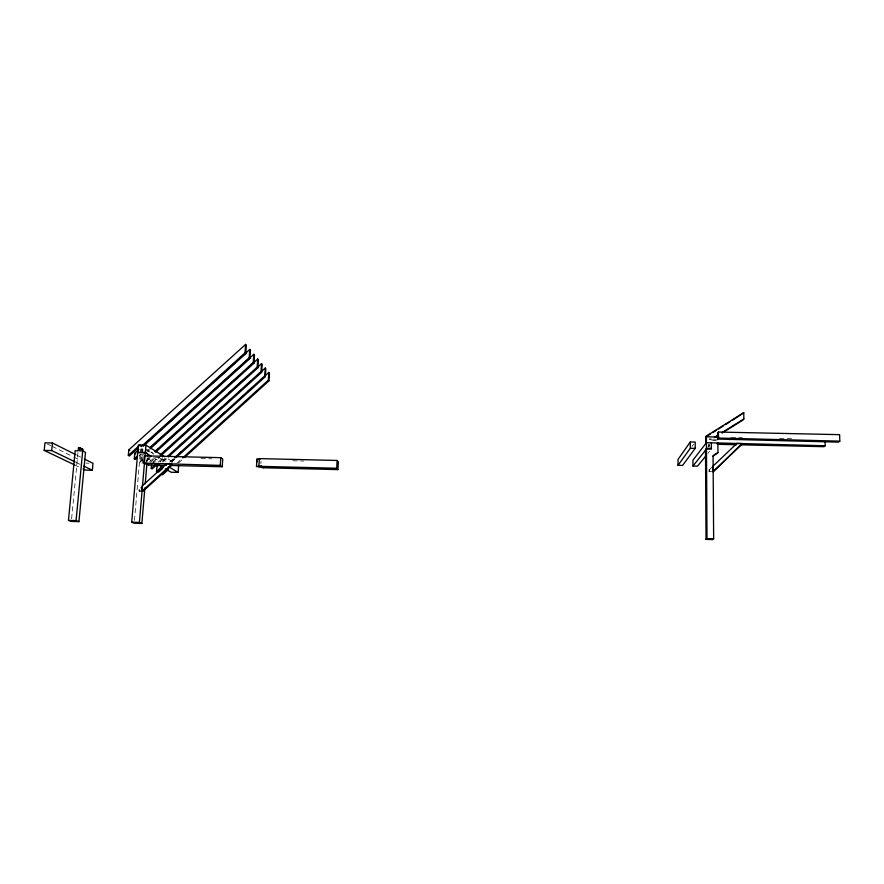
<?xml version="1.0" encoding="UTF-8"?>
<svg xmlns="http://www.w3.org/2000/svg" width="884" height="884" viewBox="0 0 884 884"><rect width="100%" height="100%" fill="white"/><g stroke="black" fill="none" stroke-linecap="round" stroke-linejoin="round"><path stroke-width="0.66" stroke-dasharray="4.42 3.31" d="M260.835 463.669L261.001 461.227M171.883 464.012L172.126 460.94L170.358 460.896L172.126 460.94M146.302 462.089L146.501 459.68M147.064 462.045L147.407 457.956M134.467 520.488L140.191 453.68M140.578 456.708L141.517 457.26L141.064 462.675L140.114 462.133L140.578 456.708L145.672 452.089M142.998 491.261L138.998 490.985L139.153 489.195L141.65 486.94M139.374 491.173L139.153 489.195M142.501 459.039L142.092 463.879L142.225 456.343L142.711 456.619M71.626 518.698L78.002 452.199M692.028 446.442L693.609 444.254M712.04 439.149L709.189 439.083L712.04 439.149L714.482 437.624M708.084 446.928L709.719 444.873M707.918 453.404L709.653 451.282M709.112 471.791L709.288 469.736L709.112 471.791L713.012 471.879M709.101 469.934L712.548 466.619M158.137 462.155L162.081 458.575L164.269 460.575L166.291 458.741M159.993 461.779L162.954 459.105M162.081 458.575L163.396 460.045L165.43 458.199M162.07 461.603L165.131 458.818M162.921 462.111L166.999 458.42M169.551 462.255L173.595 458.586M170.247 461.846L174.314 458.155M171.419 461.835L175.507 458.133M172.082 461.437L175.131 458.674M176.59 463.437L181.684 458.807M178.413 463.017L183.496 458.398M139.064 455.978L140.954 454.266M146.7 451.171L148.733 449.326M147.628 451.735L149.661 449.89M140.114 462.133L142.147 460.288M147.219 459.05L151.308 455.337M150.181 457.735L147.12 460.509L146.192 459.978M149.761 461.691L154.766 457.15M150.667 462.221L155.672 457.691M152.678 462.221L157.761 457.614M152.545 463.669L159.65 457.227M731.223 437.337L742.262 437.58M779.511 438.387L793.302 438.685M717.488 439.889L710.703 440.066L717.222 440.21M154.855 457.459L162.999 457.658M201.022 458.575L211.895 458.829M292.814 460.774L303.853 461.039M709.299 471.581L712.581 471.658M86.113 463.15L88.864 463.216M138.998 490.985L142.059 491.073M74.543 464.885L79.394 467.205M76.333 462.509L80.024 464.299M47.393 444.011L51.018 445.801M52.233 446.398L72.808 456.564M74.013 457.161L80.068 460.155M77.03 455.304L80.709 457.15M140.015 453.967L142.313 455.326M146.921 458.034L153.838 462.089M153.507 457.702L160.523 461.912M147.053 450.1L148.004 450.674L146.633 449.138M163.396 460.045L164.269 460.575M146.401 449.868L153.297 454.067M159.043 457.558L165.938 461.757M168.137 458.906L175.131 463.249M709.222 444.519L709.233 446.729M708.725 444.033L708.747 446.796M153.584 454.078L151.319 452L153.584 454.078"/><path stroke-width="1.33" d="M258.89 465.945L261.222 466.001L263.266 467.769L337.931 469.603L336.716 468.233L337.136 460.465L259.388 458.597L258.89 465.945L259.576 466.487L256.493 466.421L256.979 459.094L260.062 459.172L259.388 458.597M337.931 469.603L338.34 461.868L337.136 460.465M174.612 457.669L264.725 375.921L265.244 368.076L258.095 374.551M176.524 457.205L265.333 376.639L265.852 368.805L265.244 368.076M182.701 457.89L268.338 380.153L268.846 372.407L264.78 376.098M184.524 457.481L268.935 380.849L269.443 373.114L268.846 372.407M160.159 454.973L257.189 367.092L257.741 359.026L247.509 368.285M161.043 455.525L257.841 367.843L258.382 359.799L257.741 359.026M167.463 456.365L261.012 371.567L261.542 363.611L255.443 369.147M168.325 456.895L261.642 372.308L262.172 364.363L261.542 363.611M257.156 461.813L256.979 459.094M143.274 446.243L245.73 353.655L246.316 345.268L245.608 344.417L128.81 449.868L128.324 455.459L129.329 456.034L137.981 448.221M150.114 447.326L249.2 357.733L249.774 349.434L239.597 358.628M150.037 448.829L249.885 358.528L250.459 350.252L249.774 349.434M154.7 451.669L253.255 362.484L253.818 354.296L233.409 372.75M155.628 452.221L253.918 363.258L254.482 355.092L253.818 354.296M128.324 455.459L139.882 445.017L141.274 446.575L245.023 352.838L245.608 344.417M220.812 457.669L222.757 459.094L222.204 466.752L220.26 465.382L220.812 457.669L144.291 455.846L143.672 463.128L145.959 463.183L148.711 464.951L166.402 465.382M165.352 468.863L171.12 472.244L178.082 472.421L178.634 465.415M171.496 464.376L171.54 463.802L166.711 463.691L142.103 486.001L141.694 490.885L142.998 491.261L172.17 464.796L171.496 464.376L142.269 490.907M163.231 466.642L157.396 471.923L156.523 471.437L156.954 466.233L158.998 464.376M141.871 523.427L139.396 522.422L145.959 445.16L138.368 444.983L131.705 522.201L134.235 523.217L141.871 523.427L144.865 487.968M145.219 483.868L146.943 463.404M147.517 456.586L147.75 453.857L145.341 452.42L142.302 452.343L142.556 449.282L141.042 449.249L140.777 452.31L137.738 452.232M157.043 464.465L152.114 468.929L151.219 468.421L151.54 464.465M137.175 457.691L135.285 459.404L134.302 458.851L134.777 453.337L138.854 449.658M83.03 468.94L85.461 470.1L92.345 470.266L92.986 463.315L84.389 459.006M78.941 521.626L85.494 452.376L82.698 450.928L79.682 450.862L79.969 447.812L78.466 447.779L78.179 450.818L75.162 450.752L68.455 520.389L71.372 521.416L78.941 521.626L76.079 520.61L68.455 520.389M82.588 451.293L82.787 449.282L79.969 447.812M76.079 520.61L82.698 450.928M74.543 464.885L44.2 450.398L44.974 442.818L52.465 442.983L75.803 454.685M75.107 461.912L51.703 450.575L52.465 442.983M690.293 441.967L678.017 459.437L678.028 465.316L682.57 465.426L695.222 448.398L695.189 442.077L690.293 441.967L690.316 448.287L678.028 465.316M705.708 443.657L705.675 436.972L706.393 436.011L743.764 412.684L743.842 418.972L742.969 419.999L722.272 432.917M705.675 437.757L706.404 436.795L718.814 437.061M718.405 432.044L717.62 433.049L717.664 439.061L838.507 442.122L839.8 441.149L839.623 434.652L718.405 432.044L718.449 438.088L717.664 439.061M706.194 455.525L697.531 466.144L692.979 466.034L706.471 449.05L711.388 449.16L711.344 442.829M717.123 443.912L717.896 442.972L825.181 445.746L825.092 441.923M718.305 443.37L717.532 444.309L736.637 444.74M743.764 412.684L732.427 420.276M692.979 466.034L692.957 460.155L706.438 442.718L717.896 442.972L717.974 452.586L713.045 456.221M729.322 439.326L730.162 438.342L839.8 441.149M729.742 439.735L730.582 438.762M713.388 471.47L713.012 471.879L742.107 443.503L736.913 443.392L712.736 466.409L712.769 471.448L713.388 471.47L742.118 444.099M151.219 468.421L155.164 464.84M179.43 445.856L184.546 441.226M198.845 428.265L202.933 424.563M205.994 421.779L209.066 419.005M219.276 409.745L222.337 406.96M225.409 404.187L230.514 399.557M238.691 392.153L240.735 390.297M244.813 386.595L250.945 381.037M156.523 471.437L162.369 466.133M158.634 472.056L162.656 468.398M179.397 453.547L181.43 451.702M193.629 440.641L195.662 438.796M199.729 435.105L204.812 430.497M220.061 416.662L225.133 412.054M240.382 398.231L243.431 395.457M247.498 391.767L251.564 388.087M260.714 379.788L262.747 377.943M168.28 469.625L162.546 474.841L161.695 474.354M144.954 444.144L156.148 434.033M158.192 432.188L162.258 428.508M165.308 425.757L180.579 411.966M185.662 407.358L189.74 403.69M191.773 401.844L208.049 387.137M212.127 383.457L217.21 378.86M219.243 377.015L235.531 362.307M134.302 458.851L137.153 456.277M150.777 447.481L155.871 442.862M159.96 439.171L164.037 435.492M167.098 432.718L178.325 422.574M180.358 420.729L182.402 418.883M186.48 415.193L191.585 410.574M193.629 408.728L201.784 401.347M206.889 396.739L209.95 393.966M213.011 391.203L228.315 377.369M156.424 450.707L158.479 448.862M163.595 444.232L176.899 432.188M183.032 426.629L187.132 422.928M189.176 421.071L196.336 414.596M202.48 409.038L205.552 406.253M208.613 403.48L217.829 395.148M221.917 391.435L223.972 389.59M228.061 385.877L239.321 375.689M161.827 453.934L165.905 450.243M167.938 448.398L174.037 442.873M181.165 436.42L184.215 433.657M188.281 429.967L197.441 421.679M208.635 411.535L212.701 407.856M215.762 405.082L221.862 399.557M228.989 393.104L231.022 391.258M235.089 387.579L245.266 378.363M825.181 445.746L823.976 446.685L740.737 444.829M711.377 448.365L706.471 448.254L705.498 449.47L706.018 539.395L707.001 538.643L713.653 538.831L713.068 455.647L717.974 452.586M713.653 538.831L712.637 539.583L706.018 539.395M705.675 436.972L710.327 434.066M712.648 432.608L716.139 430.431M718.471 428.983L723.123 426.077M725.444 424.629L730.096 421.723M714.99 436.983L718.449 434.817M721.908 432.663L743.842 418.972M715.377 437.226L717.675 435.79M718.449 438.088L730.162 438.342M690.316 448.287L695.222 448.398M81.284 449.249L82.787 449.282M44.2 450.398L51.703 450.575M137.705 452.619L145.308 452.796L151.164 456.299M145.959 463.183L220.26 465.382M261.576 466.398L336.716 468.233M148.368 464.553L145.131 463.956M263.266 467.769L256.493 466.421M170.49 465.481L222.204 466.752M131.705 522.201L139.396 522.422M83.726 466.089L92.345 470.266M78.466 447.779L80.345 448.752M146.302 463.57L148.711 464.951M128.81 449.868L129.815 450.453M134.777 453.337L135.76 453.912M156.954 466.233L157.827 466.73M158.446 464.796L163.054 467.503M168.711 466.807L178.082 472.421M145.959 445.16L164.634 456.73M261.222 466.001L262.902 467.371M245.023 352.838L245.73 353.655M249.2 357.733L249.885 358.528M253.255 362.484L253.918 363.258M257.189 367.092L257.841 367.843M261.012 371.567L261.642 372.308M264.725 375.921L265.333 376.639M268.338 380.153L268.935 380.849M706.393 436.011L707.001 538.643"/></g></svg>
